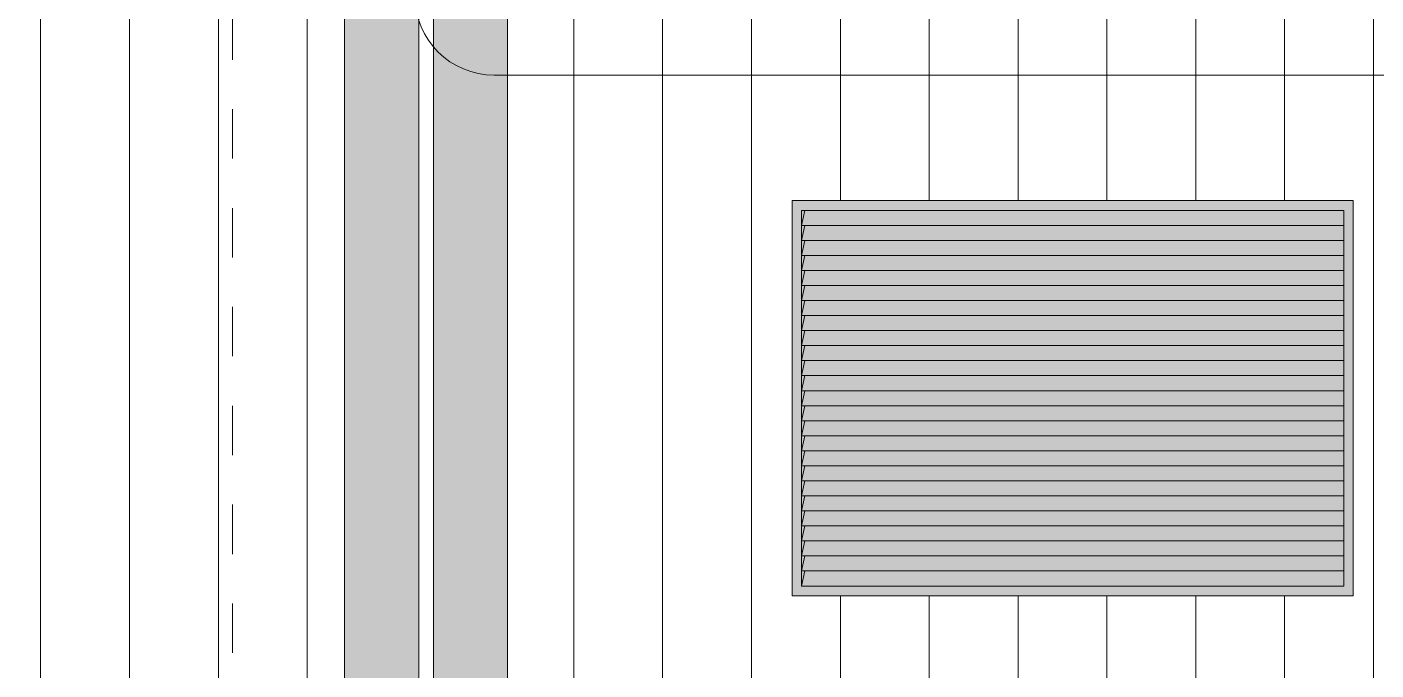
# Model space of a CAD drawing. Header units: metres. Extents: x -2362 to -2010, y -1 to 30.
# Drawn here: x -2194.431 to -2191.703, y 7.79 to 9.091 of the extents above; entities that cross this region are included whole.
import ezdxf

# ---------------------------------------------------------------- set-up
doc = ezdxf.new("R2010")
doc.units = ezdxf.units.M
doc.linetypes.add('Grid Line', pattern=[0.021, 0.012, -0.003, 0.003, -0.003])
for name, color, linetype, lineweight in [('A-ANNO-KEYN', 231, 'Continuous', 5), ('A-WALL', 113, 'Continuous', 5), ('A-WALL-PATT', 111, 'Continuous', 5), ('M-EQPM', 50, 'Continuous', 5), ('P-SANR-FIXT', 6, 'Continuous', 5), ('S-GRID', 1, 'Continuous', 5)]:
    doc.layers.add(name, color=color, linetype=linetype, lineweight=lineweight)

# ---------------------------------------------------------------- blocks, each defined once
blk = doc.blocks.new('Downpipe - L Spreader - Default-3252580-SOUTH EAST - PART A')
at = {"layer": 'P-SANR-FIXT'}
for points in [[(-952.6991, 5.24), (-952.6952, 5.24), (-952.6952, 9.691), (-952.6991, 9.6747), (-952.6991, 5.4736)], [(-952.8112, 5.24), (-952.6991, 5.24), (-952.6991, 9.6747), (-952.7078, 9.6584), (-952.7208, 9.6432), (-952.7371, 9.6302), (-952.7557, 9.6202), (-952.7753, 9.6139), (-952.7947, 9.6118), (-952.812, 9.6139), (-952.8448, 9.63), (-952.8434, 5.24), (-952.812, 5.24)]]:
    blk.add_hatch(color=256, dxfattribs=at).paths.add_polyline_path(points)
for p, q in [((-952.695, 5.24), (-952.695, 9.6952)), ((-952.845, 9.6301), (-952.845, 5.24))]:
    blk.add_line(p, q, dxfattribs=at)
blk = doc.blocks.new('Downpipe - L Spreader - Default-V90-SOUTH EAST - PART A')
at = {"layer": 'P-SANR-FIXT'}
for points in [[(-952.9362, 5.24), (-952.8788, 5.24), (-952.8788, 9.6484), (-952.8942, 9.6568), (-952.9005, 9.6494), (-952.9168, 9.6364), (-952.9354, 9.6264), (-952.9549, 9.6201), (-952.9741, 9.618), (-952.9918, 9.6202), (-953.0245, 9.6363), (-953.023, 5.24), (-952.9549, 5.24)], [(-952.8788, 5.24), (-952.8749, 5.24), (-952.8749, 9.6463), (-952.8788, 9.6484), (-952.8788, 5.2534)]]:
    blk.add_hatch(color=256, dxfattribs=at).paths.add_polyline_path(points)
for p, q in [((-953.0247, 9.6364), (-953.0247, 5.24)), ((-952.8747, 5.24), (-952.8747, 9.6462))]:
    blk.add_line(p, q, dxfattribs=at)
blk = doc.blocks.new('aba - Mechanical Equipment - Air Grille Wall - Mech 1200w x 800h-3409861-SOUTH EAST - PART A')
at = {"layer": 'M-EQPM'}
h = blk.add_hatch(color=256, dxfattribs=at)
h.paths.add_polyline_path([(-950.9853, 7.94), (-950.9853, 8.74), (-952.12, 8.74), (-952.12, 7.94), (-951.3294, 7.94)])
h.paths.add_polyline_path([(-951.3294, 7.96), (-952.1011, 7.96), (-952.1011, 8.72), (-951.0043, 8.72), (-951.0043, 7.96)])
for points in [[(-951.3294, 8.6896), (-951.0043, 8.6896), (-951.0043, 8.72), (-952.0945, 8.72), (-952.1011, 8.6896), (-951.8178, 8.6896)], [(-951.3294, 8.6592), (-951.0043, 8.6592), (-951.0043, 8.6896), (-952.0945, 8.6896), (-952.1011, 8.6592), (-951.8178, 8.6592)], [(-951.3294, 8.6288), (-951.0043, 8.6288), (-951.0043, 8.6592), (-952.0945, 8.6592), (-952.1011, 8.6288), (-951.8178, 8.6288)], [(-951.3294, 8.5984), (-951.0043, 8.5984), (-951.0043, 8.6288), (-952.0945, 8.6288), (-952.1011, 8.5984), (-951.8178, 8.5984)], [(-951.3294, 8.568), (-951.0043, 8.568), (-951.0043, 8.5984), (-952.0945, 8.5984), (-952.1011, 8.568), (-951.8178, 8.568)], [(-952.1011, 8.5376), (-951.0043, 8.5376), (-951.0043, 8.568), (-952.0945, 8.568)], [(-951.3294, 8.5072), (-951.0043, 8.5072), (-951.0043, 8.5376), (-952.0945, 8.5376), (-952.1011, 8.5072), (-951.8178, 8.5072)], [(-951.3294, 8.4768), (-951.0043, 8.4768), (-951.0043, 8.5072), (-952.0945, 8.5072), (-952.1011, 8.4768), (-951.8178, 8.4768)], [(-951.3294, 8.4464), (-951.0043, 8.4464), (-951.0043, 8.4768), (-952.0945, 8.4768), (-952.1011, 8.4464), (-951.8178, 8.4464)], [(-951.3294, 8.416), (-951.0043, 8.416), (-951.0043, 8.4464), (-952.0945, 8.4464), (-952.1011, 8.416), (-951.8178, 8.416)], [(-951.3294, 8.3856), (-951.0043, 8.3856), (-951.0043, 8.416), (-952.0945, 8.416), (-952.1011, 8.3856), (-951.8178, 8.3856)], [(-951.3294, 8.3552), (-951.0043, 8.3552), (-951.0043, 8.3856), (-952.0945, 8.3856), (-952.1011, 8.3552), (-951.8178, 8.3552)], [(-951.3294, 8.3248), (-951.0043, 8.3248), (-951.0043, 8.3552), (-952.0945, 8.3552), (-952.1011, 8.3248), (-951.8178, 8.3248)], [(-951.3294, 8.2944), (-951.0043, 8.2944), (-951.0043, 8.3248), (-952.0945, 8.3248), (-952.1011, 8.2944), (-951.8178, 8.2944)], [(-951.3294, 8.264), (-951.0043, 8.264), (-951.0043, 8.2944), (-952.0945, 8.2944), (-952.1011, 8.264), (-951.8178, 8.264)], [(-951.3294, 8.2336), (-951.0043, 8.2336), (-951.0043, 8.264), (-952.0945, 8.264), (-952.1011, 8.2336), (-951.8178, 8.2336)], [(-951.3294, 8.2032), (-951.0043, 8.2032), (-951.0043, 8.2336), (-952.0945, 8.2336), (-952.1011, 8.2032), (-951.8178, 8.2032)], [(-951.3294, 8.1728), (-951.0043, 8.1728), (-951.0043, 8.2032), (-952.0945, 8.2032), (-952.1011, 8.1728), (-951.8178, 8.1728)], [(-951.3294, 8.1424), (-951.0043, 8.1424), (-951.0043, 8.1728), (-952.0945, 8.1728), (-952.1011, 8.1424), (-951.8178, 8.1424)], [(-951.3294, 8.112), (-951.0043, 8.112), (-951.0043, 8.1424), (-952.0945, 8.1424), (-952.1011, 8.112), (-951.8178, 8.112)], [(-951.3294, 8.0816), (-951.0043, 8.0816), (-951.0043, 8.112), (-952.0945, 8.112), (-952.1011, 8.0816), (-951.8178, 8.0816)], [(-951.3294, 8.0512), (-951.0043, 8.0512), (-951.0043, 8.0816), (-952.0945, 8.0816), (-952.1011, 8.0512), (-951.8178, 8.0512)], [(-951.3294, 8.0208), (-951.0043, 8.0208), (-951.0043, 8.0512), (-952.0945, 8.0512), (-952.1011, 8.0208), (-951.8178, 8.0208)], [(-951.3294, 7.9904), (-951.0043, 7.9904), (-951.0043, 8.0208), (-952.0945, 8.0208), (-952.1011, 7.9904), (-951.8178, 7.9904)], [(-951.3294, 7.96), (-951.0043, 7.96), (-951.0043, 7.9904), (-952.0945, 7.9904), (-952.1011, 7.96), (-951.8178, 7.96)]]:
    blk.add_hatch(color=256, dxfattribs=at).paths.add_polyline_path(points)
h = blk.add_hatch(color=256, dxfattribs=at)
h.paths.add_polyline_path([(-952.1011, 7.9904), (-952.0945, 8.0208), (-952.1011, 8.0208)])
h.paths.add_polyline_path([(-952.1011, 7.96), (-952.0945, 7.9904), (-952.1011, 7.9904)])
h.paths.add_polyline_path([(-952.1011, 8.0208), (-952.0945, 8.0512), (-952.1011, 8.0512)])
h.paths.add_polyline_path([(-952.1011, 8.0512), (-952.0945, 8.0816), (-952.1011, 8.0816)])
h.paths.add_polyline_path([(-952.1011, 8.112), (-952.0945, 8.1424), (-952.1011, 8.1424), (-952.1011, 8.1165)])
h.paths.add_polyline_path([(-952.1011, 8.0816), (-952.0945, 8.112), (-952.1011, 8.112)])
h.paths.add_polyline_path([(-952.1011, 8.1424), (-952.0945, 8.1728), (-952.1011, 8.1728)])
h.paths.add_polyline_path([(-952.1011, 8.1728), (-952.0945, 8.2032), (-952.1011, 8.2032)])
h.paths.add_polyline_path([(-952.1011, 8.2336), (-952.0945, 8.264), (-952.1011, 8.264)])
h.paths.add_polyline_path([(-952.1011, 8.2032), (-952.0945, 8.2336), (-952.1011, 8.2336)])
h.paths.add_polyline_path([(-952.1011, 8.264), (-952.0945, 8.2944), (-952.1011, 8.2944)])
h.paths.add_polyline_path([(-952.1011, 8.2944), (-952.0945, 8.3248), (-952.1011, 8.3248)])
h.paths.add_polyline_path([(-952.1011, 8.3552), (-952.0945, 8.3856), (-952.1011, 8.3856)])
h.paths.add_polyline_path([(-952.1011, 8.3248), (-952.0945, 8.3552), (-952.1011, 8.3552)])
h.paths.add_polyline_path([(-952.1011, 8.3856), (-952.0945, 8.416), (-952.1011, 8.416)])
h.paths.add_polyline_path([(-952.1011, 8.416), (-952.0945, 8.4464), (-952.1011, 8.4464)])
h.paths.add_polyline_path([(-952.1011, 8.4464), (-952.0945, 8.4768), (-952.1011, 8.4768)])
h.paths.add_polyline_path([(-952.1011, 8.5072), (-952.0945, 8.5376), (-952.1011, 8.5376)])
h.paths.add_polyline_path([(-952.1011, 8.4768), (-952.0945, 8.5072), (-952.1011, 8.5072)])
h.paths.add_polyline_path([(-952.1011, 8.5376), (-952.0945, 8.568), (-952.1011, 8.568)])
h.paths.add_polyline_path([(-952.1011, 8.568), (-952.0945, 8.5984), (-952.1011, 8.5984)])
h.paths.add_polyline_path([(-952.1011, 8.6288), (-952.0945, 8.6592), (-952.1011, 8.6592)])
h.paths.add_polyline_path([(-952.1011, 8.5984), (-952.0945, 8.6288), (-952.1011, 8.6288)])
h.paths.add_polyline_path([(-952.1011, 8.6896), (-952.0945, 8.72), (-952.1011, 8.72)])
h.paths.add_polyline_path([(-952.1011, 8.6592), (-952.0945, 8.6896), (-952.1011, 8.6896)])
for p, q in [((-950.9853, 8.74), (-952.12, 8.74)), ((-952.12, 8.74), (-952.12, 7.94)), ((-950.9853, 7.94), (-950.9853, 8.74)), ((-952.1011, 8.6896), (-952.0945, 8.72)), ((-952.1011, 7.96), (-952.1011, 8.72)), ((-952.1011, 8.72), (-951.0043, 8.72)), ((-951.0043, 8.72), (-951.0043, 7.96)), ((-952.1011, 8.6592), (-952.0945, 8.6896)), ((-951.0043, 8.6896), (-952.1011, 8.6896)), ((-951.0043, 8.6592), (-952.1011, 8.6592)), ((-952.1011, 8.6288), (-952.0945, 8.6592)), ((-951.0043, 8.6288), (-952.1011, 8.6288)), ((-952.1011, 8.5984), (-952.0945, 8.6288)), ((-951.0043, 8.5984), (-952.1011, 8.5984)), ((-952.1011, 8.568), (-952.0945, 8.5984)), ((-951.0043, 8.568), (-952.1011, 8.568)), ((-952.1011, 8.5376), (-952.0945, 8.568)), ((-951.0043, 8.5376), (-952.1011, 8.5376)), ((-952.1011, 8.5072), (-952.0945, 8.5376)), ((-951.0043, 8.5072), (-952.1011, 8.5072)), ((-952.1011, 8.4768), (-952.0945, 8.5072)), ((-951.0043, 8.4768), (-952.1011, 8.4768)), ((-952.1011, 8.4464), (-952.0945, 8.4768)), ((-951.0043, 8.4464), (-952.1011, 8.4464)), ((-952.1011, 8.416), (-952.0945, 8.4464)), ((-951.0043, 8.416), (-952.1011, 8.416)), ((-952.1011, 8.3856), (-952.0945, 8.416)), ((-951.0043, 8.3856), (-952.1011, 8.3856)), ((-952.1011, 8.3552), (-952.0945, 8.3856)), ((-951.0043, 8.3552), (-952.1011, 8.3552)), ((-952.1011, 8.3248), (-952.0945, 8.3552)), ((-951.0043, 8.3248), (-952.1011, 8.3248)), ((-952.1011, 8.2944), (-952.0945, 8.3248)), ((-951.0043, 8.2944), (-952.1011, 8.2944)), ((-952.1011, 8.264), (-952.0945, 8.2944)), ((-951.0043, 8.264), (-952.1011, 8.264)), ((-952.1011, 8.2336), (-952.0945, 8.264)), ((-951.0043, 8.2336), (-952.1011, 8.2336)), ((-952.1011, 8.2032), (-952.0945, 8.2336)), ((-951.0043, 8.2032), (-952.1011, 8.2032)), ((-952.1011, 8.1728), (-952.0945, 8.2032)), ((-951.0043, 8.1728), (-952.1011, 8.1728)), ((-952.1011, 8.1424), (-952.0945, 8.1728)), ((-951.0043, 8.1424), (-952.1011, 8.1424)), ((-952.1011, 8.112), (-952.0945, 8.1424)), ((-951.0043, 8.112), (-952.1011, 8.112)), ((-952.1011, 8.0816), (-952.0945, 8.112)), ((-951.0043, 8.0816), (-952.1011, 8.0816)), ((-952.1011, 8.0512), (-952.0945, 8.0816)), ((-951.0043, 8.0512), (-952.1011, 8.0512)), ((-952.1011, 8.0208), (-952.0945, 8.0512)), ((-951.0043, 8.0208), (-952.1011, 8.0208)), ((-952.1011, 7.9904), (-952.0945, 8.0208)), ((-951.0043, 7.9904), (-952.1011, 7.9904)), ((-952.1011, 7.96), (-952.0945, 7.9904)), ((-952.12, 7.94), (-950.9853, 7.94)), ((-951.0043, 7.96), (-952.1011, 7.96)), ((-951.0043, 7.96), (-952.1011, 7.96))]:
    blk.add_line(p, q, dxfattribs=at)
blk = doc.blocks.new('T-Keynote-ANZRS - Keynote Value _2mm Opaque_ box-1903833-SOUTH EAST - PART A')
at = {"layer": 'A-ANNO-KEYN'}
blk.add_line((-987.9896, 11.4245), (-985.4908, 11.4245), dxfattribs=at)
blk.add_arc((-987.9896, 11.5845), 0.16, 180, 270, dxfattribs=at)

msp = doc.modelspace()

# ---------------------------------------------------------------- hatches: boundary and pattern name
at = {"layer": 'A-WALL-PATT'}
h = msp.add_hatch(dxfattribs=at)
h.set_pattern_fill('FP_65', color=256, style=0, pattern_type=2)
h.set_pattern_definition([(90, (-2125.7768, 7.64), (-0.17965, 1e-17), [])])
h.paths.add_polyline_path([(-2214.1589, 7.64), (-2211.1669, 7.64), (-2211.1671, 10.0164), (-2211.8486, 10.3855), (-2211.8594, 10.3955), (-2211.8657, 10.4085), (-2211.8669, 10.4237), (-2211.8669, 10.7014), (-2214.0587, 10.741), (-2214.0587, 10.75), (-2214.1589, 10.7518), (-2214.1589, 7.676)])
h.paths.add_polyline_path([(-2166.2063, 7.64), (-2164.3325, 7.64), (-2164.3327, 9.2164), (-2165.0142, 9.5855), (-2165.025, 9.5955), (-2165.0313, 9.6085), (-2165.0324, 9.6237), (-2165.0324, 9.8561), (-2174.6839, 10.0303), (-2174.6837, 9.7783), (-2173.9966, 9.404), (-2173.9914, 9.3992), (-2173.9851, 9.3862), (-2173.9839, 9.3547), (-2173.9839, 7.64), (-2168.16, 7.64)])
h.paths.add_polyline_path([(-2164.1828, 7.64), (-2164.1528, 7.64), (-2164.1531, 9.2102), (-2164.1828, 9.2263), (-2164.1828, 7.676)])
h.paths.add_polyline_path([(-2164.0032, 7.64), (-2159.258, 7.64), (-2159.2583, 9.1164), (-2159.9398, 9.4855), (-2159.9506, 9.4955), (-2159.9568, 9.5085), (-2159.958, 9.5237), (-2159.958, 9.7645), (-2164.7032, 9.8502), (-2164.7029, 9.6783), (-2164.0158, 9.304), (-2164.0083, 9.2944), (-2164.0044, 9.2862), (-2164.0032, 9.2547), (-2164.0032, 7.676)])
h.paths.add_polyline_path([(-2211.0172, 7.64), (-2210.9872, 7.64), (-2210.9875, 10.0102), (-2211.0172, 10.0263), (-2211.0172, 7.676)])
h.paths.add_polyline_path([(-2210.8376, 7.64), (-2202.8463, 7.64), (-2202.8466, 9.8102), (-2203.5281, 10.1793), (-2203.5389, 10.1893), (-2203.5451, 10.2023), (-2203.5463, 10.2175), (-2203.5463, 10.5512), (-2211.5376, 10.6955), (-2211.5373, 10.4783), (-2210.8502, 10.104), (-2210.845, 10.0992), (-2210.8388, 10.0862), (-2210.8376, 10.0547), (-2210.8376, 7.676)])
h.paths.add_polyline_path([(-2149.646, 7.64), (-2149.646, 9.5784), (-2154.6768, 9.6692), (-2154.6766, 9.4883), (-2153.9895, 9.114), (-2153.9842, 9.1092), (-2153.978, 9.0962), (-2153.9768, 9.0647), (-2153.9768, 7.64), (-2150.5764, 7.64)])
h.paths.add_polyline_path([(-2174.1336, 7.64), (-2174.1338, 9.3102), (-2174.1636, 9.3263), (-2174.1636, 7.64)])
h.paths.add_polyline_path([(-2174.3132, 7.64), (-2174.3135, 9.3164), (-2174.998, 9.6883), (-2175.0058, 9.6955), (-2175.012, 9.7085), (-2175.0132, 9.7237), (-2175.0132, 10.0362), (-2184.834, 10.2135), (-2184.8338, 9.9283), (-2184.1467, 9.554), (-2184.1415, 9.5492), (-2184.1353, 9.5362), (-2184.1341, 9.5047), (-2184.1341, 7.64), (-2174.5096, 7.64)])
h.paths.add_polyline_path([(-2158.9287, 7.64), (-2154.3061, 7.64), (-2154.3064, 9.0264), (-2154.9879, 9.3955), (-2154.9987, 9.4055), (-2155.0049, 9.4185), (-2155.0061, 9.4379), (-2155.0061, 9.6751), (-2159.6287, 9.7586), (-2159.6285, 9.5783), (-2158.9414, 9.204), (-2158.9362, 9.1992), (-2158.9299, 9.1862), (-2158.9287, 9.1547), (-2158.9287, 7.676)])
h.paths.add_polyline_path([(-2159.1084, 7.64), (-2159.0784, 7.64), (-2159.0786, 9.1102), (-2159.1084, 9.1263), (-2159.1084, 7.676)])
h.paths.add_polyline_path([(-2202.6967, 7.64), (-2202.6667, 7.64), (-2202.6669, 9.8102), (-2202.6967, 9.8263), (-2202.6967, 7.676)])
h.paths.add_polyline_path([(-2202.517, 7.64), (-2193.7883, 7.64), (-2193.7885, 9.6364), (-2194.4701, 10.0055), (-2194.4809, 10.0155), (-2194.4871, 10.0285), (-2194.4883, 10.0437), (-2194.4883, 10.3878), (-2203.217, 10.5453), (-2203.2168, 10.2783), (-2202.5297, 9.904), (-2202.5245, 9.8992), (-2202.5182, 9.8862), (-2202.517, 9.8547), (-2202.517, 7.676)])
h.paths.add_polyline_path([(-2184.4633, 7.64), (-2184.4636, 9.4664), (-2185.1451, 9.8355), (-2185.1559, 9.8455), (-2185.1621, 9.8585), (-2185.1633, 9.8784), (-2185.1633, 10.2194), (-2194.159, 10.3818), (-2194.1587, 10.0983), (-2193.4716, 9.724), (-2193.4664, 9.7192), (-2193.4602, 9.7062), (-2193.459, 9.6747), (-2193.459, 7.64), (-2184.5225, 7.64)])
h.paths.add_polyline_path([(-2184.2837, 7.64), (-2184.2839, 9.4602), (-2184.3137, 9.4763), (-2184.3137, 7.64)])
h.paths.add_polyline_path([(-2154.1265, 7.64), (-2154.1267, 9.0202), (-2154.1565, 9.0363), (-2154.1565, 7.64)])
h.paths.add_polyline_path([(-2193.6386, 7.64), (-2193.6086, 7.64), (-2193.6089, 9.6302), (-2193.6386, 9.6463), (-2193.6386, 7.676)])
h.paths.add_polyline_path([(-2191.7491, 7.94), (-2192.8838, 7.94), (-2192.8838, 8.74), (-2191.7491, 8.74), (-2191.7491, 8.1165)])
h.paths.add_polyline_path([(-2154.8264, 9.4784), (-2154.8264, 9.6719), (-2154.8565, 9.6724), (-2154.8562, 9.4945), (-2154.8321, 9.4815)])
h.paths.add_polyline_path([(-2159.7784, 9.5684), (-2159.7784, 9.7613), (-2159.8084, 9.7618), (-2159.8081, 9.5845), (-2159.7841, 9.5715)])
h.paths.add_polyline_path([(-2164.8528, 9.6684), (-2164.8528, 9.8529), (-2164.8828, 9.8534), (-2164.8826, 9.6845), (-2164.8585, 9.6715)])
h.paths.add_polyline_path([(-2174.8336, 9.7684), (-2174.8336, 10.033), (-2174.8636, 10.0335), (-2174.8633, 9.7845), (-2174.8393, 9.7715)])
h.paths.add_polyline_path([(-2184.9837, 9.9184), (-2184.9837, 10.2162), (-2185.0137, 10.2167), (-2185.0134, 9.9345), (-2184.9894, 9.9215)])
h.paths.add_polyline_path([(-2194.3086, 10.0884), (-2194.3086, 10.3845), (-2194.3386, 10.3851), (-2194.3384, 10.1045), (-2194.3143, 10.0915)])
h.paths.add_polyline_path([(-2203.3667, 10.2622), (-2203.3667, 10.548), (-2203.3967, 10.5485), (-2203.3964, 10.2783), (-2203.3724, 10.2653)])
h.paths.add_polyline_path([(-2211.6872, 10.4684), (-2211.6872, 10.6982), (-2211.7172, 10.6987), (-2211.717, 10.4845), (-2211.6929, 10.4715)])

# ---------------------------------------------------------------- linework, layer by layer
at = {"layer": 'A-WALL'}
for p, q in [((-2192.8838, 7.94), (-2192.8838, 8.74)), ((-2192.8838, 8.74), (-2191.7491, 8.74)), ((-2191.7491, 8.74), (-2191.7491, 7.94)), ((-2191.7491, 7.94), (-2192.8838, 7.94))]:
    msp.add_line(p, q, dxfattribs=at)
at = {"layer": 'S-GRID', "linetype": 'Grid Line'}
msp.add_line((-2194.0149, 0.2247), (-2194.0149, 26.1432), dxfattribs=at)

# ---------------------------------------------------------------- block references
at = {"layer": 'A-ANNO-KEYN'}
msp.add_blockref('T-Keynote-ANZRS - Keynote Value _2mm Opaque_ box-1903833-SOUTH EAST - PART A', (-1205.4964, -2.431), dxfattribs=at)
at = {"layer": 'M-EQPM'}
msp.add_blockref('aba - Mechanical Equipment - Air Grille Wall - Mech 1200w x 800h-3409861-SOUTH EAST - PART A', (-1240.7638, 0), dxfattribs=at)
at = {"layer": 'P-SANR-FIXT'}
for name in ['Downpipe - L Spreader - Default-V90-SOUTH EAST - PART A', 'Downpipe - L Spreader - Default-3252580-SOUTH EAST - PART A']:
    msp.add_blockref(name, (-1240.7638, 0), dxfattribs=at)

doc.saveas('drawing.dxf')
